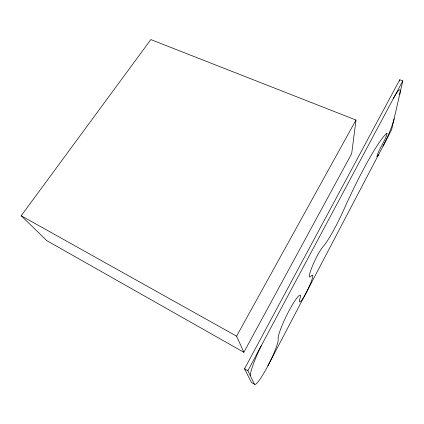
<?xml version="1.0" encoding="UTF-8"?>
<svg xmlns="http://www.w3.org/2000/svg" width="424" height="424" viewBox="0 0 424 424"><rect width="100%" height="100%" fill="white"/><g stroke="black" fill="none" stroke-linecap="round" stroke-linejoin="round"><path stroke-width="0.64" d="M355.99 120.04L351.687 153.626L243.858 352.302L46.735 240.604L21.2 215.758L150.838 39.575L355.99 120.04L236.603 336.168L243.858 352.302M399.466 81.069L399.752 79.776L402.8 80.873L391.569 129.882L267.867 365.907M378.648 154.537A5.401 0.641 -66 0 1 376.978 156.154A5.401 0.641 -66 0 1 379.729 149.338L384.144 140.932A5.47 0.652 -66.2 0 0 386.54 135.383A5.47 0.652 -66.2 0 0 386.714 133.3A83.178 9.731 -65.4 0 0 342.873 211.82A45.506 6.461 -65.4 0 1 322.584 247.309A17.077 2.327 -64.7 0 0 311.719 267.82A17.077 2.327 -64.7 0 0 311.534 275.648A14.888 1.982 -64.3 0 1 310.596 283.285A14.888 1.982 -64.3 0 1 301.649 300.282A14.888 1.982 -64.3 0 1 300.696 296.233A24.756 3.36 -63.9 0 0 288.76 311.269A24.756 3.36 -63.9 0 0 278.16 339.046A25.769 3.498 -63.3 0 1 267.714 366.198A25.769 3.498 -63.3 0 1 254.4 384.181L247.886 370.74L402.8 80.873M254.4 384.181L251.4 382.432L244.537 368.806L399.752 79.776M21.2 215.758L236.603 336.168M244.537 368.806L247.886 370.74M394.124 118.752A22.08 2.645 -66.2 0 1 383.005 146.227M250.229 375.569A36.708 5.327 -63.4 0 1 261.465 345.327M393.212 98.813A23.691 2.989 -66.6 0 1 399.721 94.319"/></g></svg>
